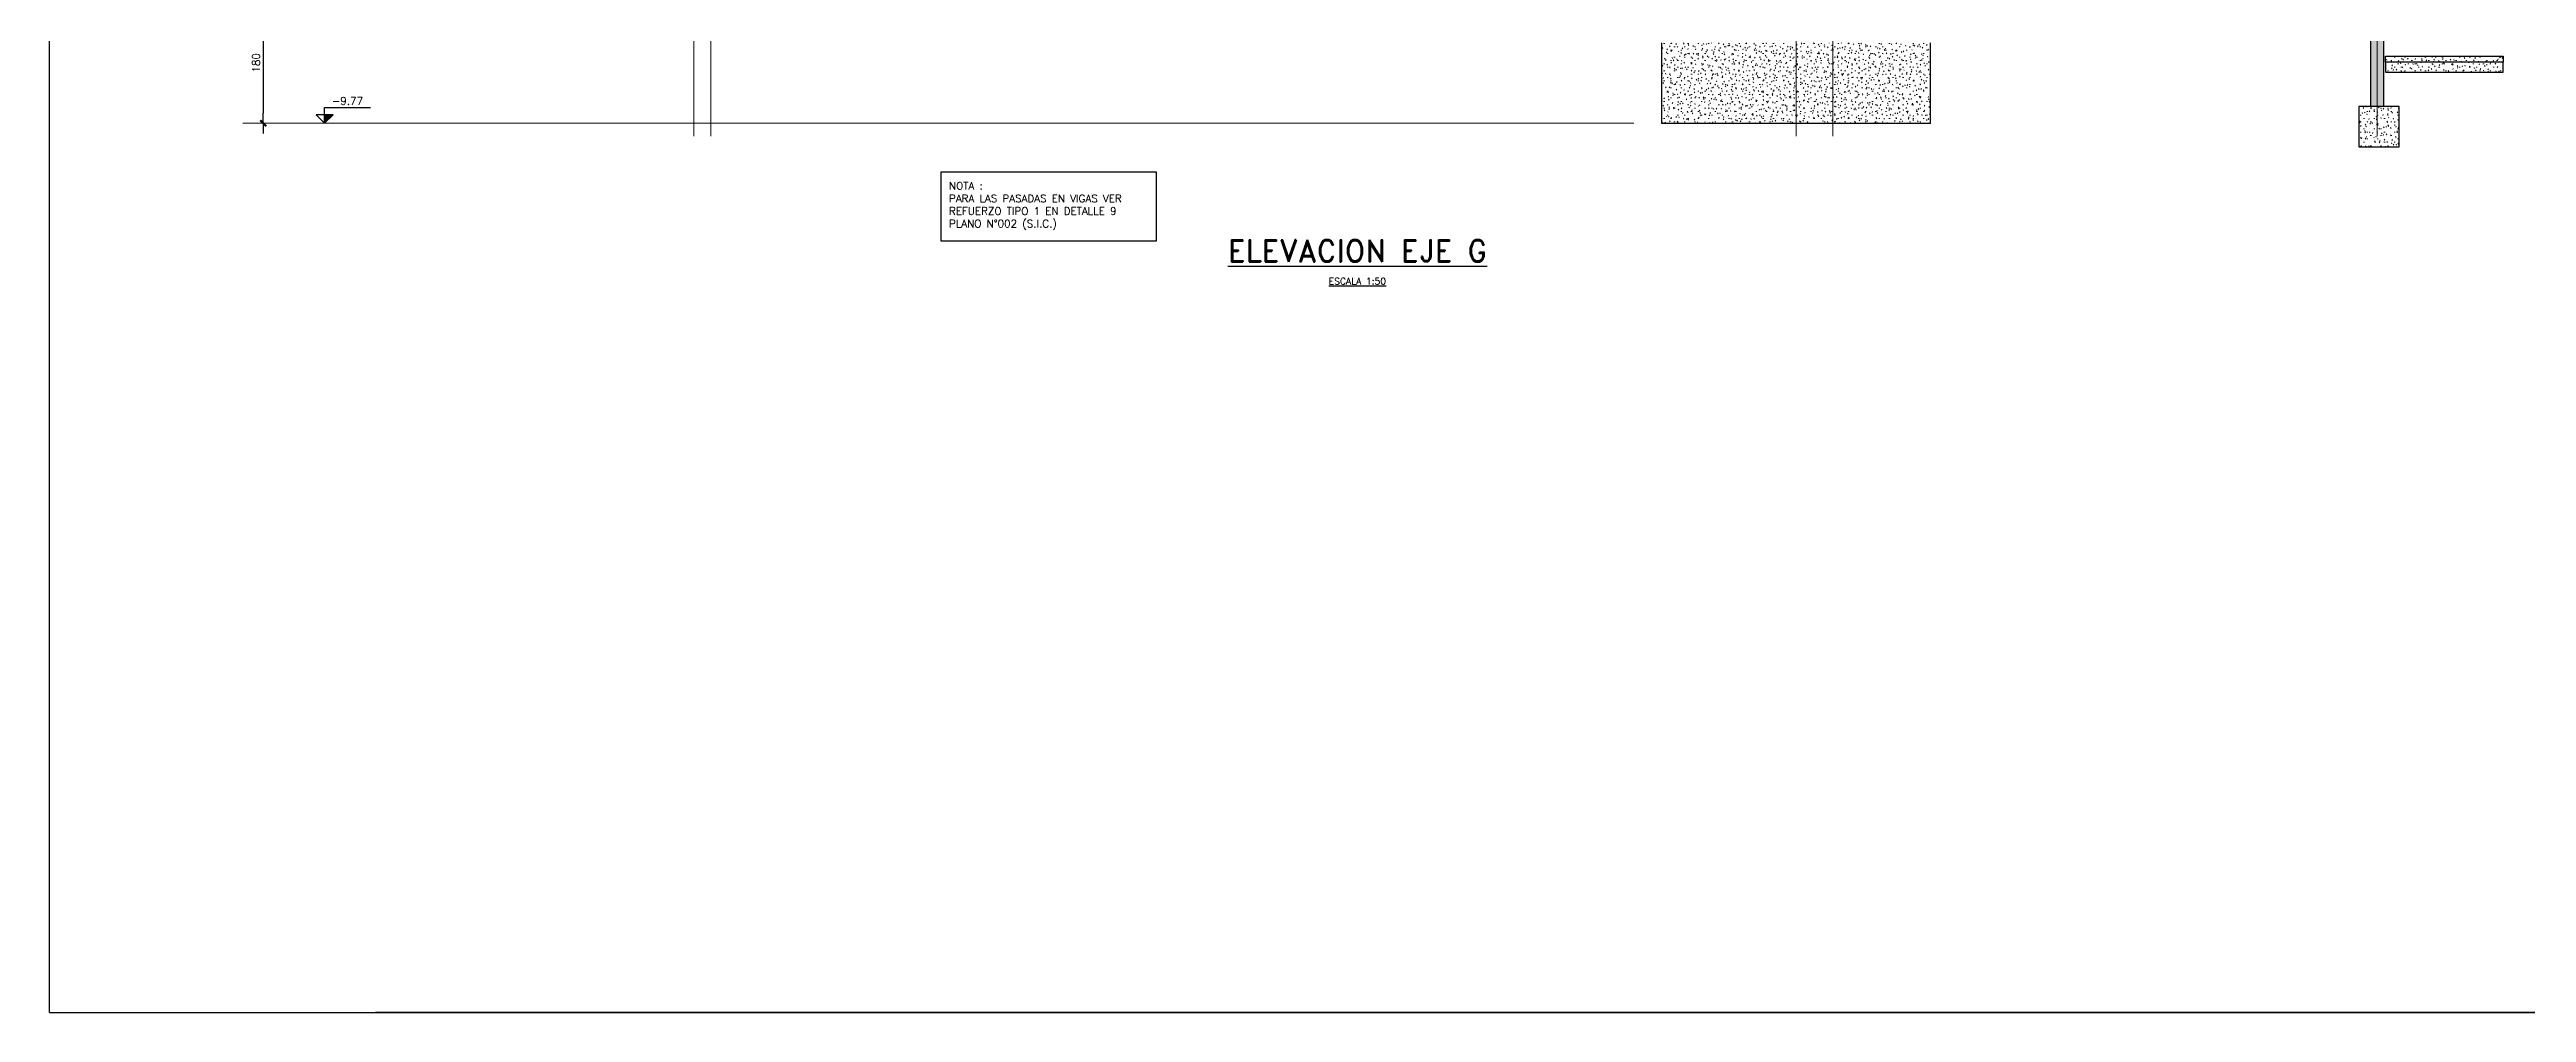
# Model space of a CAD drawing. Extents: x -9133 to 18268, y -11863 to 17290.
# Drawn here: x -58 to 3628, y 68 to 1502 of the extents above; entities that cross this region are included whole.
import ezdxf
from ezdxf.enums import TextEntityAlignment as Align

# ---------------------------------------------------------------- set-up
doc = ezdxf.new("R2010")
doc.units = 0
doc.header["$LTSCALE"] = 30
doc.header["$MEASUREMENT"] = 0
doc.linetypes.add('EJEG$0$RLE-PROYECCION', pattern=[0.71438, 0.47625, -0.23813])
doc.layers.get('0').update_dxf_attribs({"linetype": 'CONTINUOUS'})
doc.layers.add('EJEG$0$RLA-ACHURADO', color=30, linetype='EJEG$0$RLE-PROYECCION', lineweight=15, transparency=0.7)
for name, color, linetype, lineweight in [('EJEG$0$RLA-CONTORNO', 30, 'CONTINUOUS', 25), ('EJEG$0$RLA-EJES', 1, 'CONTINUOUS', 9), ('EJEG$0$RLA-NIVEL-1', 1, 'CONTINUOUS', 9), ('EJEG$0$RLA-SELLO', 3, 'CONTINUOUS', 9), ('EJEG$0$RLA-TITULO', 6, 'CONTINUOUS', 25)]:
    doc.layers.add(name, color=color, linetype=linetype, lineweight=lineweight)
for name, color, linetype in [('EJEG$0$RLA-COTAS1', 2, 'CONTINUOUS'), ('EJEG$0$RLA-TEXTOS-FE', 9, 'CONTINUOUS'), ('RLA-FORMATO', 7, 'CONTINUOUS')]:
    doc.layers.add(name, color=color, linetype=linetype)
doc.styles.add('EJEG$0$RomanD', font='romand.shx', dxfattribs={"height": 31.5})
doc.styles.add('EJEG$0$RomanD_1', font='romand__.ttf', dxfattribs={"height": 10})
doc.styles.add('EJEG$0$RomanS', font='romans.shx', dxfattribs={"height": 11.25})
doc.dimstyles.new('EJEG$0$ING-50', dxfattribs={"dimscale": 50, "dimtxt": 0.27, "dimasz": 0.3, "dimexe": 0, "dimexo": 0, "dimgap": 0.1, "dimtad": 1, "dimdec": 1, "dimzin": 12, "dimdsep": 46, "dimtxsty": 'EJEG$0$RomanS', "dimblk": 'EJEG$0$TICK1', "dimblk1": 'EJEG$0$TICK1', "dimblk2": 'EJEG$0$TICK1', "dimcen": 0.09, "dimclrd": 2, "dimclre": 1, "dimclrt": 3, "dimadec": 0, "dimazin": 0, "dimtfac": 1, "dimtdec": 0, "dimtix": 1, "dimtmove": 2, "dimatfit": 3, "dimldrblk": 'EJEG$0$TICK1', "dimfxl": 0, "dimfxlon": 1, "dimtolj": 1, "dimtzin": 0, "dimarcsym": 0})
pattern_1 = [(0, (-424.688, -2039.478), (20.32, 5.08), [1.676, -13.564, 1.676, -13.564, -81.28]), (0, (-424.688, -2039.478), (20.32, 5.08), [-30.48, 1.676, -28.804, 1.676, -13.564, -35.56]), (0, (-424.688, -2039.478), (20.32, 5.08), [-76.2, 1.676, -8.484, 1.676, -23.724]), (120, (-417.068, -2036.938), (-14.559409, 15.057636), [1.676, -13.564, 1.676, -13.564, -81.28]), (120, (-417.068, -2036.938), (-14.559409, 15.057636), [-30.48, 1.676, -28.804, 1.676, -13.564, -35.56]), (120, (-417.068, -2036.938), (-14.559409, 15.057636), [-76.2, 1.676, -8.484, 1.676, -23.724]), (240, (-414.528, -2026.778), (-5.760591, -20.137636), [1.676, -13.564, 1.676, -13.564, -81.28]), (240, (-414.528, -2026.778), (-5.760591, -20.137636), [-30.48, 1.676, -28.804, 1.676, -13.564, -35.56]), (240, (-414.528, -2026.778), (-5.760591, -20.137636), [-76.2, 1.676, -8.484, 1.676, -23.724])]

# ---------------------------------------------------------------- blocks, each defined once
blk = doc.blocks.new('EJEG$0$TICK1')
at = {"color": 2}
for points in [[(0, 0), (-1, 0)], [(0, 0), (1, 0)]]:
    blk.add_lwpolyline(points, dxfattribs=at)
at = {"color": 2, "const_width": 0.2}
blk.add_lwpolyline([(-0.3, -0.3), (0.3, 0.3)], dxfattribs=at)
blk = doc.blocks.new('EJEG$0$DIMBLOCK12-EJE G')
at = {"layer": 'EJEG$0$RLA-COTAS1', "color": 2, "lineweight": -2, "transparency": 16777216}
blk.add_line((-1870.8, -812), (-1870.8, -962), dxfattribs=at)
at = {"layer": 'EJEG$0$RLA-COTAS1', "color": 2, "lineweight": -2, "transparency": 16777216, "xscale": 15, "yscale": 15, "zscale": 15}
for p, rotation in [((-1870.8, -797), 90), ((-1870.8, -977), 270)]:
    blk.add_blockref('EJEG$0$TICK1', p, dxfattribs=dict(at, rotation=rotation))
at = {"layer": 'EJEG$0$RLA-COTAS1', "color": 3, "transparency": 16777216, "insert": (-1881.5, -887), "char_height": 11.25, "attachment_point": 5, "rotation": 90, "style": 'EJEG$0$RomanS'}
blk.add_mtext('\\A1;180', dxfattribs=at)
blk = doc.blocks.new('EJEG$0$nivel-el')
blk.add_hatch(color=1).paths.add_polyline_path([(0, 0), (12.5, 12.5), (0, 12.5)])
at = {"color": 3}
blk.add_lwpolyline([(0, 0), (12.5, 12.5), (-12.5, 12.5), (0, 0), (0, 23.61), (68.35, 23.61)], dxfattribs=at)
blk.add_lwpolyline([(0, 0), (12.5, 12.5), (0, 12.5), (0, 0)])
at = {"color": 3, "style": 'EJEG$0$RomanS', "flags": 4}
blk.add_attdef('%%P0.00', text='', height=11.25, dxfattribs=at).set_placement((33.96, 27.67), align=Align.CENTER)
blk = doc.blocks.new('EJEG')
at = {"layer": 'EJEG$0$RLA-ACHURADO'}
h = blk.add_hatch(dxfattribs=at)
h.set_pattern_fill('SAND - DENSE', color=256, style=0, pattern_type=2)
h.set_pattern_definition(pattern_1)
h.paths.add_polyline_path([(1285.18, -952), (1285.18, -425), (1265.18, -425), (1265.18, -952)], flags=0)
h = blk.add_hatch(dxfattribs=at)
h.set_pattern_fill('SAND - DENSE', color=256, style=0, pattern_type=2)
h.set_pattern_definition(pattern_1)
h.paths.add_polyline_path([(610.2, -977), (610.2, -857), (210.2, -857), (210.2, -977)], flags=0)
h = blk.add_hatch(dxfattribs=at)
h.set_pattern_fill('SAND - DENSE', color=256, style=0, pattern_type=2)
h.set_pattern_definition(pattern_1)
h.paths.add_polyline_path([(1462.68, -900.76), (1462.68, -877.16), (1287.68, -877.16), (1287.68, -900.76)])
h = blk.add_hatch(dxfattribs=at)
h.set_pattern_fill('SAND - DENSE', color=256, style=0, pattern_type=2)
h.set_pattern_definition(pattern_1)
h.paths.add_polyline_path([(1247.68, -1012), (1307.68, -1012), (1307.68, -952), (1247.68, -952)], flags=0)
at = {"layer": 'EJEG$0$RLA-CONTORNO'}
for p, q in [((1265.18, -425), (1265.18, -952)), ((1285.18, -952), (1285.18, -425)), ((210.2, -857), (210.2, -977)), ((610.2, -977), (610.2, -857)), ((1287.68, -877.16), (1462.68, -877.16)), ((1287.68, -885.76), (1287.68, -877.16)), ((1462.68, -877.16), (1462.68, -885.76)), ((1287.68, -885.76), (1287.68, -900.76)), ((1462.68, -885.76), (1287.68, -885.76)), ((1287.68, -900.76), (1462.68, -900.76)), ((1462.68, -900.76), (1462.68, -885.76)), ((1307.68, -952), (1247.68, -952)), ((1247.68, -952), (1247.68, -1012)), ((1307.68, -1012), (1307.68, -952)), ((210.2, -977), (610.2, -977)), ((1247.68, -1012), (1307.68, -1012))]:
    blk.add_line(p, q, dxfattribs=at)
at = {"layer": 'EJEG$0$RLA-EJES'}
for p, q in [((-1229.82, -996.18), (-1229.82, 1463)), ((-1204.82, -996.18), (-1204.82, 1439.06)), ((410.2, -996.18), (410.2, 1463)), ((465.2, -996.18), (465.2, 1463)), ((1275.18, -996.18), (1275.18, 1463))]:
    blk.add_line(p, q, dxfattribs=at)
at = {"layer": 'EJEG$0$RLA-NIVEL-1'}
blk.add_line((168.86, -977), (-1901.34, -977), dxfattribs=at)
at = {"layer": 'EJEG$0$RLA-SELLO'}
blk.add_line((-1901.34, -977), (-1692.98, -977), dxfattribs=at)
at = {"layer": 'EJEG$0$RLA-TEXTOS-FE'}
blk.add_lwpolyline([(-861.71, -1049.23), (-542.08, -1049.23), (-542.08, -1152.69), (-861.71, -1152.69)], close=True, dxfattribs=at)
ref = blk.add_blockref('EJEG$0$nivel-el', (-1779.41, -977))
ref.add_attrib('%%P0.00', '-9.77', dxfattribs={"color": 3, "height": 11.25, "style": 'EJEG$0$RomanS'}).set_placement((-1745.45, -949.33), align=Align.CENTER)
at = {"layer": 'EJEG$0$RLA-TEXTOS-FE', "insert": (-850.23, -1064.59), "char_height": 11.25, "attachment_point": 1, "style": 'EJEG$0$RomanS'}
blk.add_mtext_dynamic_manual_height_columns('NOTA :\\PPARA LAS PASADAS EN VIGAS VER REFUERZO TIPO 1 EN DETALLE 9 PLANO N°002 (S.I.C.)', width=283.6386, gutter_width=56.25, heights=[0], dxfattribs=at)
at = {"layer": 'EJEG$0$RLA-TITULO', "insert": (-242.52, -1150.69), "char_height": 32.5, "width": 618.7316, "attachment_point": 2, "line_spacing_factor": 1.146391, "style": 'EJEG$0$RomanD'}
blk.add_mtext('{\\LELEVACION EJE G}', dxfattribs=at)
at = {"layer": 'EJEG$0$RLA-TITULO', "color": 3, "insert": (-242.52, -1207.22), "char_height": 10, "width": 117.2956, "attachment_point": 2, "line_spacing_factor": 1.146391, "style": 'EJEG$0$RomanD_1'}
blk.add_mtext('\\LESCALA 1:50', dxfattribs=at)
at = {"layer": 'EJEG$0$RLA-COTAS1'}
dim = blk.add_linear_dim(base=(-1870.84, -977), p1=(-1865.84, -797), p2=(-1865.84, -977), angle=90, dimstyle='EJEG$0$ING-50', override={"dimexe": 0, "dimexo": 0, "dimdec": 1, "dimfxl": 0, "dimfxlon": 1}, dxfattribs=at)
dim.commit()
dim.dimension.update_dxf_attribs({"geometry": 'EJEG$0$DIMBLOCK12-EJE G', "text_midpoint": (-1881.47, -887)})

msp = doc.modelspace()

# ---------------------------------------------------------------- linework, layer by layer
at = {"layer": 'RLA-FORMATO', "color": 6, "linetype": 'Continuous'}
for p, q in [((-58.1, 68.1), (-58.1, 4123.1)), ((-58.1, 68.1), (5686.9, 68.1)), ((5686.9, 68.1), (426.9, 68.1))]:
    msp.add_line(p, q, dxfattribs=at)

# ---------------------------------------------------------------- block references
msp.add_blockref('EJEG', (2130.7, 2369.5))

doc.saveas('drawing.dxf')
